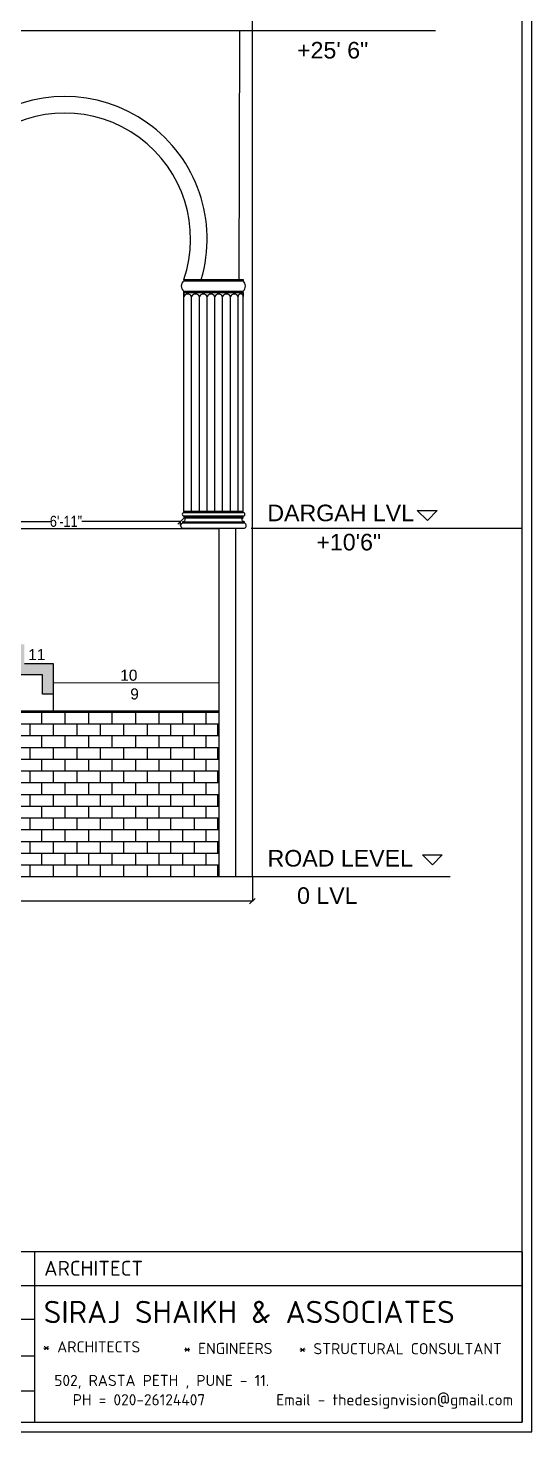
# Model space of a CAD drawing. Header units: inches. Extents: x 13054 to 48691, y 5623 to 20391.
# Drawn here: x 48509 to 48691, y 18593 to 19100 of the extents above; entities that cross this region are included whole.
import ezdxf

# ---------------------------------------------------------------- set-up
doc = ezdxf.new("R2010")
doc.units = ezdxf.units.IN
doc.header["$MEASUREMENT"] = 0
doc.styles.get("Standard").update_dxf_attribs({"font": 'arial.ttf'})
doc.styles.add('style2', font='isocpeur.ttf', dxfattribs={"height": 10})
doc.styles.add('TEXT', font='')
doc.styles.get('TEXT').set_extended_font_data('Arial Narrow')
doc.dimstyles.new('Copy of Standard', dxfattribs={"dimtxt": 4, "dimasz": 2, "dimexe": 0.18, "dimexo": 0.0625, "dimgap": 0.09, "dimtad": 0, "dimzin": 0, "dimdsep": 46, "dimlunit": 4, "dimtxsty": 'TEXT', "dimblk": 'OBLIQUE', "dimcen": 0.09, "dimclrd": 8, "dimclre": 8, "dimclrt": 256, "dimadec": 0, "dimazin": 0, "dimtfac": 1, "dimtofl": 0, "dimtmove": 0, "dimatfit": 3, "dimfxl": 1, "dimtolj": 1, "dimtzin": 0, "dimarcsym": 0})

# ---------------------------------------------------------------- blocks, each defined once
blk = doc.blocks.new('_Oblique')
at = {"color": 0, "linetype": 'Continuous', "lineweight": -2}
blk.add_line((-0.5, -0.5), (0.5, 0.5), dxfattribs=at)
blk = doc.blocks.new('*D936')
at = {"color": 8, "lineweight": -2, "transparency": 16777216}
for p, q in [((48229.96, 18793.5), (48229.96, 18784.44)), ((48590, 18793.41), (48590, 18784.44)), ((48229.96, 18784.62), (48407.11, 18784.62)), ((48590, 18784.62), (48412.85, 18784.62))]:
    blk.add_line(p, q, dxfattribs=at)
at = {"layer": 'Defpoints', "color": 0, "transparency": 16777216}
for p in [(48229.96, 18793.57), (48590, 18793.47), (48590, 18784.62)]:
    blk.add_point(p, dxfattribs=at)
at = {"color": 8, "lineweight": -2, "transparency": 16777216, "xscale": 2, "yscale": 2, "zscale": 2, "rotation": 180}
blk.add_blockref('_Oblique', (48229.96, 18784.62), dxfattribs=at)
at = {"color": 8, "lineweight": -2, "transparency": 16777216, "xscale": 2, "yscale": 2, "zscale": 2}
blk.add_blockref('_Oblique', (48590, 18784.62), dxfattribs=at)
at = {"transparency": 16777216, "insert": (48409.98, 18784.62), "char_height": 4, "attachment_point": 5, "style": 'TEXT'}
blk.add_mtext("\\A1;30'", dxfattribs=at)
blk = doc.blocks.new('*D996')
at = {"color": 8, "lineweight": -2, "transparency": 16777216}
for p, q in [((48481, 18920.56), (48481, 18922.19)), ((48481, 18922.01), (48516.76, 18922.01)), ((48564, 18922.01), (48528.24, 18922.01)), ((48564, 18920.56), (48564, 18922.19))]:
    blk.add_line(p, q, dxfattribs=at)
at = {"layer": 'Defpoints', "color": 0, "transparency": 16777216}
for p in [(48481, 18920.5), (48564, 18922.01), (48564, 18920.5)]:
    blk.add_point(p, dxfattribs=at)
at = {"color": 8, "lineweight": -2, "transparency": 16777216, "xscale": 2, "yscale": 2, "zscale": 2, "rotation": 180}
blk.add_blockref('_Oblique', (48481, 18922.01), dxfattribs=at)
at = {"color": 8, "lineweight": -2, "transparency": 16777216, "xscale": 2, "yscale": 2, "zscale": 2}
blk.add_blockref('_Oblique', (48564, 18922.01), dxfattribs=at)
at = {"transparency": 16777216, "insert": (48522.5, 18922.01), "char_height": 4, "attachment_point": 5, "style": 'TEXT'}
blk.add_mtext('\\A1;6\'-11"', dxfattribs=at)

msp = doc.modelspace()

# ---------------------------------------------------------------- hatches: boundary and pattern name
at = {"true_color": 0x939598, "transparency": 33554687}
h = msp.add_hatch(color=252, dxfattribs=at)
h.dxf.hatch_style = 1
h.paths.add_polyline_path([(48342.014, 18894.532), (48352.514, 18894.532), (48352.514, 18901.532), (48363.014, 18901.532), (48363.014, 18908.532), (48450.953, 18908.532), (48450.953, 18901.534), (48461.453, 18901.534), (48461.453, 18894.534), (48471.953, 18894.534), (48471.953, 18887.534), (48482.453, 18887.534), (48482.453, 18880.534), (48492.953, 18880.534), (48492.953, 18873.534), (48503.453, 18873.534), (48503.453, 18866.534), (48513.953, 18866.534), (48513.953, 18859.532), (48517.953, 18859.532), (48517.953, 18870.534), (48507.453, 18870.534), (48507.453, 18877.534), (48496.953, 18877.534), (48496.953, 18884.534), (48486.453, 18884.534), (48486.453, 18891.534), (48475.953, 18891.534), (48475.953, 18898.534), (48465.453, 18898.534), (48465.453, 18905.534), (48454.953, 18905.534), (48454.953, 18912.534), (48359.014, 18912.532), (48359.014, 18905.532), (48348.514, 18905.532), (48348.514, 18898.532), (48338.014, 18898.532), (48338.014, 18891.532), (48327.514, 18891.532), (48327.514, 18884.532), (48317.014, 18884.532), (48317.014, 18877.532), (48306.514, 18877.532), (48306.514, 18870.532), (48296.014, 18870.532), (48296.011, 18859.532), (48300.014, 18859.531), (48300.014, 18866.532), (48310.514, 18866.532), (48310.514, 18873.532), (48321.014, 18873.532), (48321.014, 18880.532), (48331.514, 18880.532), (48331.514, 18887.532), (48342.014, 18887.532)])
at = {"transparency": 33554687}
h = msp.add_hatch(dxfattribs=at)
h.set_pattern_fill('BRICK', color=26, scale=17)
h.paths.add_polyline_path([(48347.784, 18850.888), (48347.145, 18850.888), (48347.145, 18851.848), (48346.185, 18851.848), (48346.185, 18853.536), (48236.027, 18853.566), (48236.01, 18793.566), (48346.188, 18793.536), (48346.188, 18798.133), (48347.788, 18798.133), (48347.788, 18799.929)])
h.paths.add_polyline_path([(48578.006, 18853.475), (48467.788, 18853.504), (48467.788, 18851.848), (48466.828, 18851.848), (48466.828, 18850.888), (48466.189, 18850.888), (48466.185, 18798.133), (48467.785, 18798.133), (48467.785, 18793.533), (48467.788, 18793.533), (48577.99, 18793.478)])

# ---------------------------------------------------------------- linework, layer by layer
for p, q in [((48589.998, 18793.472), (48589.998, 19126.067)), ((48229.998, 19099.567), (48589.998, 19099.567)), ((48585.211, 19009.006), (48585.413, 19099.567)), ((48589.998, 19099.567), (48656.26, 19099.567)), ((48565.189, 19009.496), (48586.689, 19009.496)), ((48565.189, 19009.029), (48586.689, 19009.029)), ((48586.689, 19009.496), (48586.689, 19009.029)), ((48565.189, 19005.29), (48586.689, 19005.29)), ((48565.189, 19004.823), (48586.689, 19004.823)), ((48570.798, 18925.643), (48570.798, 19003.358)), ((48573.602, 18925.643), (48573.602, 19003.358)), ((48576.406, 18925.643), (48576.406, 19003.358)), ((48579.211, 18925.643), (48579.211, 19003.358)), ((48582.015, 18925.643), (48582.015, 19003.358)), ((48584.819, 18925.643), (48584.819, 19003.358)), ((48586.689, 18999.085), (48586.703, 19005.304)), ((48586.689, 19004.823), (48586.689, 19005.29)), ((48586.689, 19004.823), (48586.689, 19003.358)), ((48586.689, 18925.643), (48586.689, 18999.085)), ((48565.189, 18925.176), (48586.689, 18925.176)), ((48649.704, 18925.994), (48656.911, 18925.994)), ((48649.704, 18925.994), (48653.408, 18922.392)), ((48656.911, 18925.994), (48653.408, 18922.392)), ((48564.722, 18921.904), (48587.156, 18921.904)), ((48564.722, 18921.437), (48587.156, 18921.437)), ((48565.189, 18924.007), (48586.689, 18924.007)), ((48565.189, 18923.774), (48586.689, 18923.774)), ((48565.189, 18923.306), (48586.689, 18923.306)), ((48229.998, 18919.567), (48578.024, 18919.473)), ((48577.99, 18793.473), (48578.024, 18919.473)), ((48585.49, 18919.473), (48579.524, 18919.473)), ((48583.99, 18793.483), (48583.99, 18919.473)), ((48589.493, 18919.567), (48652.422, 18919.567)), ((48589.998, 18919.573), (48687.758, 18919.573)), ((48517.953, 18870.534), (48507.453, 18870.534)), ((48517.953, 18859.532), (48517.953, 18870.534)), ((48517.955, 18863.534), (48517.953, 18863.534)), ((48578.009, 18863.55), (48517.955, 18863.533)), ((48517.955, 18853.491), (48517.955, 18863.534)), ((48454.94, 18853.507), (48578.006, 18853.475)), ((48651.555, 18801.328), (48658.761, 18801.328)), ((48651.555, 18801.328), (48655.258, 18797.726)), ((48658.761, 18801.328), (48655.258, 18797.726)), ((48229.964, 18793.567), (48589.998, 18793.472)), ((48589.998, 18793.519), (48661.587, 18793.519))]:
    msp.add_line(p, q)
at = {"transparency": 33554661}
msp.add_line((48565.189, 19009.496), (48565.189, 19009.029), dxfattribs=at)
msp.add_line((48565.189, 19009.496), (48565.189, 19009.029), dxfattribs=at)
at = {"transparency": 33554684}
for p, q in [((48565.189, 18925.643), (48565.189, 19005.29)), ((48565.189, 19004.823), (48565.189, 19005.29)), ((48565.189, 19004.823), (48565.189, 19005.29)), ((48565.189, 19004.823), (48565.189, 19003.358)), ((48567.993, 18925.643), (48567.993, 19003.358))]:
    msp.add_line(p, q, dxfattribs=at)
at = {"lineweight": -2}
for p, q in [((48687.705, 18657.795), (48153.5, 18657.795)), ((48511.087, 18657.795), (48511.087, 18596.079)), ((48687.705, 18657.795), (48687.705, 18596.079)), ((48409.115, 18645.501), (48687.705, 18645.501)), ((48409.115, 18633.4), (48511.087, 18633.4)), ((48409.115, 18620.07), (48511.087, 18620.07)), ((48409.115, 18607.408), (48511.087, 18607.408)), ((48156.089, 18596.079), (48687.705, 18596.079))]:
    msp.add_line(p, q, dxfattribs=at)
for points in [[(48150, 18592.579), (48691.205, 18592.579), (48691.205, 19365.069), (48150, 19365.069)], [(48153.5, 18596.079), (48687.705, 18596.079), (48687.705, 19361.569), (48153.5, 19361.569)]]:
    msp.add_lwpolyline(points, close=True)
msp.add_lwpolyline([(48564.722, 18919.567), (48587.156, 18919.567, 0.6373083), (48587.156, 18921.437), (48587.156, 18921.904, -0.8280312), (48586.689, 18923.306), (48586.689, 18923.774), (48586.689, 18924.007, 1.0759973), (48586.689, 18925.176), (48586.689, 18925.643), (48565.189, 18925.643), (48565.189, 18925.176, 1.0759973), (48565.189, 18924.007), (48565.189, 18923.774), (48565.189, 18923.306, -0.8461367), (48564.722, 18921.904), (48564.722, 18921.437, 0.7744353)], format="xyb", close=True)
msp.add_lwpolyline([(48517.955, 18859.532), (48513.953, 18859.532), (48513.953, 18866.534), (48503.453, 18866.534)])
for centre, radius, start, end in [((48522.062, 19024.179), 51.558, 343.45398, 196.54602), ((48522.062, 19024.179), 45.558, 341.19843, 198.80157), ((48584.795, 19007.16), 2.661, 315.36882, 44.63118), ((48569.395, 19002.703), 1.548, 25.03672, 154.96328), ((48572.2, 19002.703), 1.548, 25.03672, 154.96328), ((48575.004, 19002.703), 1.548, 25.03672, 154.96328), ((48577.808, 19002.703), 1.548, 25.03672, 154.96328), ((48580.613, 19002.703), 1.548, 25.03672, 154.96328), ((48583.417, 19002.703), 1.548, 25.03672, 154.96328), ((48585.754, 19003.348), 0.935, 0.60347, 179.39653)]:
    msp.add_arc(centre, radius, start, end)
at = {"transparency": 33554674}
msp.add_arc((48566.582, 19007.16), 2.332, 126.69271, 233.30729, dxfattribs=at)
msp.add_arc((48566.582, 19007.16), 2.332, 126.69271, 233.30729, dxfattribs=at)
at = {"transparency": 33554684}
msp.add_arc((48566.591, 19002.703), 1.548, 25.03672, 154.96328, dxfattribs=at)

# ---------------------------------------------------------------- texts
at = {"lineweight": -2, "style": 'style2'}
for s, height, p in [('ARCHITECT', 5.3914, (48514.612, 18649.097)), ('SIRAJ SHAIKH & ASSOCIATES', 8.08706, (48514.453, 18631.93)), ('* ARCHITECTS', 4.04353, (48514.011, 18621.331)), ('* ENGINEERS', 4.04353, (48565.017, 18620.76)), ('* STRUCTURAL CONSULTANT', 4.04353, (48606.774, 18620.671)), ('502, RASTA PETH , PUNE - 11. ', 4.04353, (48518.274, 18609.181)), ('  PH = 020-26124407          Email - thedesignvision@gmail.com', 4.04353, (48519.812, 18602.198))]:
    msp.add_text(s, height=height, dxfattribs=at).set_placement(p)
for s, width, insert, char_height, attachment_point in [('+25\' 6"', 66.27311, (48606.17, 19095.488), 6, 1), ('DARGAH LVL', 66.27311, (48595.418, 18928.07), 6, 1), ('+10\'6" ', 66.27311, (48613.165, 18917.508), 6, 1), ('11', 10.54364, (48515.058, 18875.821), 4, 3), ('10', 10.54364, (48548.373, 18868.365), 4, 3), ('9', 10.54364, (48548.893, 18861.59), 4, 3), ('ROAD LEVEL', 66.27311, (48595.489, 18803.124), 6, 1), ('0 LVL', 66.27311, (48606.17, 18789.628), 6, 1)]:
    msp.add_mtext_dynamic_manual_height_columns(s, width=width, gutter_width=1, heights=[0], dxfattribs=dict(insert=insert, char_height=char_height, attachment_point=attachment_point))

# ---------------------------------------------------------------- dimensions: what is measured, and where the dimension line sits
for base, p1, p2, picture, middle in [((48563.998, 18922.014), (48480.998, 18920.502), (48563.998, 18920.502), '*D996', (48522.498, 18922.014)), ((48589.998, 18784.618), (48229.964, 18793.567), (48589.998, 18793.472), '*D936', (48409.981, 18784.618))]:
    dim = msp.add_linear_dim(base=base, p1=p1, p2=p2, dimstyle='Copy of Standard')
    dim.commit()
    dim.dimension.update_dxf_attribs({"geometry": picture, "text_midpoint": middle})

doc.saveas('drawing.dxf')
